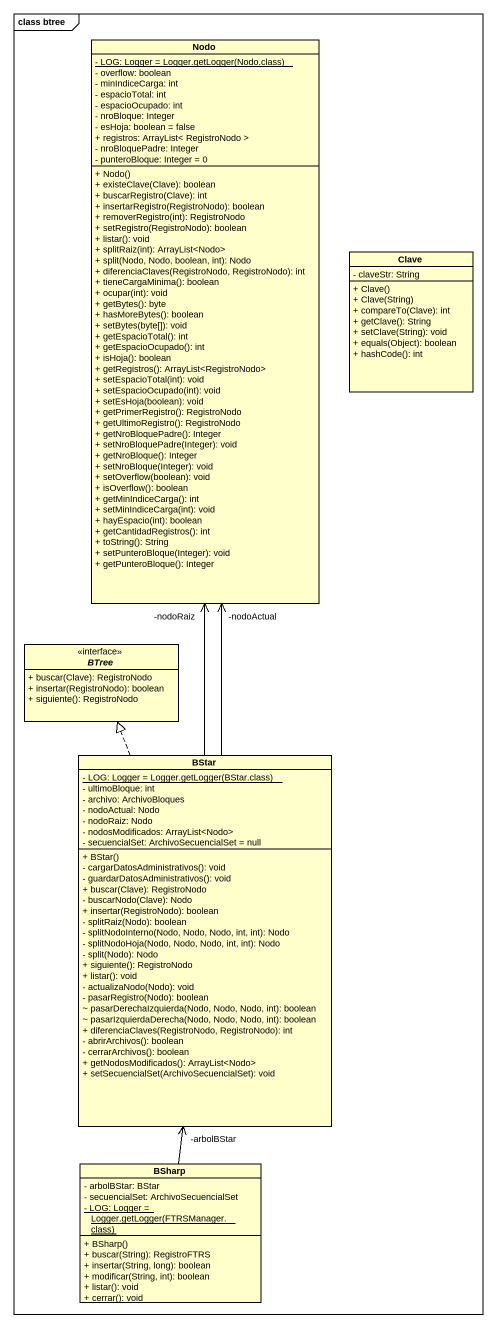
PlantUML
@startuml
mainframe class btree
hide circle
hide empty members
skinparam classAttributeIconSize 0
class Nodo {
  {static} {field} - LOG: Logger = Logger.getLogger(Nodo.class)
  - overflow: boolean
  - minIndiceCarga: int
  - espacioTotal: int
  - espacioOcupado: int
  - nroBloque: Integer
  - esHoja: boolean = false
  + registros: ArrayList< RegistroNodo >
  - nroBloquePadre: Integer
  - punteroBloque: Integer = 0
  + Nodo()
  + existeClave(Clave): boolean
  + buscarRegistro(Clave): int
  + insertarRegistro(RegistroNodo): boolean
  + removerRegistro(int): RegistroNodo
  + setRegistro(RegistroNodo): boolean
  + listar(): void
  + splitRaiz(int): ArrayList<Nodo>
  + split(Nodo, Nodo, boolean, int): Nodo
  + diferenciaClaves(RegistroNodo, RegistroNodo): int
  + tieneCargaMinima(): boolean
  + ocupar(int): void
  + getBytes(): byte
  + hasMoreBytes(): boolean
  + setBytes(byte[]): void
  + getEspacioTotal(): int
  + getEspacioOcupado(): int
  + isHoja(): boolean
  + getRegistros(): ArrayList<RegistroNodo>
  + setEspacioTotal(int): void
  + setEspacioOcupado(int): void
  + setEsHoja(boolean): void
  + getPrimerRegistro(): RegistroNodo
  + getUltimoRegistro(): RegistroNodo
  + getNroBloquePadre(): Integer
  + setNroBloquePadre(Integer): void
  + getNroBloque(): Integer
  + setNroBloque(Integer): void
  + setOverflow(boolean): void
  + isOverflow(): boolean
  + getMinIndiceCarga(): int
  + setMinIndiceCarga(int): void
  + hayEspacio(int): boolean
  + getCantidadRegistros(): int
  + toString(): String
  + setPunteroBloque(Integer): void
  + getPunteroBloque(): Integer
}
class Clave {
  - claveStr: String
  + Clave()
  + Clave(String)
  + compareTo(Clave): int
  + getClave(): String
  + setClave(String): void
  + equals(Object): boolean
  + hashCode(): int
}
interface BTree <<interface>> {
  + buscar(Clave): RegistroNodo
  + insertar(RegistroNodo): boolean
  + siguiente(): RegistroNodo
}
class BStar {
  {static} {field} - LOG: Logger = Logger.getLogger(BStar.class)
  - ultimoBloque: int
  - archivo: ArchivoBloques
  - nodoActual: Nodo
  - nodoRaiz: Nodo
  - nodosModificados: ArrayList<Nodo>
  - secuencialSet: ArchivoSecuencialSet = null
  + BStar()
  - cargarDatosAdministrativos(): void
  - guardarDatosAdministrativos(): void
  + buscar(Clave): RegistroNodo
  - buscarNodo(Clave): Nodo
  + insertar(RegistroNodo): boolean
  - splitRaiz(Nodo): boolean
  - splitNodoInterno(Nodo, Nodo, Nodo, int, int): Nodo
  - splitNodoHoja(Nodo, Nodo, Nodo, int, int): Nodo
  - split(Nodo): Nodo
  + siguiente(): RegistroNodo
  + listar(): void
  - actualizaNodo(Nodo): void
  - pasarRegistro(Nodo): boolean
  ~ pasarDerechaIzquierda(Nodo, Nodo, Nodo, int): boolean
  ~ pasarIzquierdaDerecha(Nodo, Nodo, Nodo, int): boolean
  + diferenciaClaves(RegistroNodo, RegistroNodo): int
  - abrirArchivos(): boolean
  - cerrarArchivos(): boolean
  + getNodosModificados(): ArrayList<Nodo>
  + setSecuencialSet(ArchivoSecuencialSet): void
}
class BSharp {
  - arbolBStar: BStar
  - secuencialSet: ArchivoSecuencialSet
  {static} {field} - LOG: Logger = Logger.getLogger(FTRSManager.class)
  + BSharp()
  + buscar(String): RegistroFTRS
  + insertar(String, long): boolean
  + modificar(String, int): boolean
  + listar(): void
  + cerrar(): void
}
BStar -up-> "-nodoActual" Nodo
BStar -up-> "-nodoRaiz" Nodo
BStar .up.|> BTree
BSharp -up-> "-arbolBStar" BStar
@enduml
